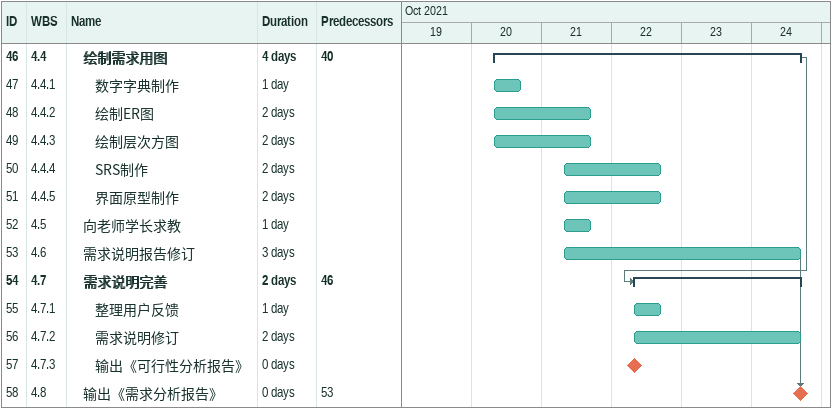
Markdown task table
| ID | WBS | Task | Duration | Start | Finish | Predecessors |
|---|---|---|---|---|---|---|
| 46 | 4.4 | **绘制需求用图** | 4d | 2021-10-20 | 2021-10-24 | 40 |
| 47 | 4.4.1 | 数字字典制作 | 1d | 2021-10-20 | 2021-10-20 |  |
| 48 | 4.4.2 | 绘制ER图 | 2d | 2021-10-20 | 2021-10-21 |  |
| 49 | 4.4.3 | 绘制层次方图 | 2d | 2021-10-20 | 2021-10-21 |  |
| 50 | 4.4.4 | SRS制作 | 2d | 2021-10-21 | 2021-10-22 |  |
| 51 | 4.4.5 | 界面原型制作 | 2d | 2021-10-21 | 2021-10-22 |  |
| 52 | 4.5 | 向老师学长求教 | 1d | 2021-10-21 | 2021-10-21 |  |
| 53 | 4.6 | 需求说明报告修订 | 3d | 2021-10-21 | 2021-10-24 |  |
| 54 | 4.7 | **需求说明完善** | 2d | 2021-10-22 | 2021-10-24 | 46 |
| 55 | 4.7.1 | 整理用户反馈 | 1d | 2021-10-22 | 2021-10-22 |  |
| 56 | 4.7.2 | 需求说明修订 | 2d | 2021-10-22 | 2021-10-24 |  |
| 57 | 4.7.3 | 输出《可行性分析报告》 | 0d | 2021-10-22 | 2021-10-22 |  |
| 58 | 4.8 | 输出《需求分析报告》 | 0d | 2021-10-24 | 2021-10-24 | 53 |
